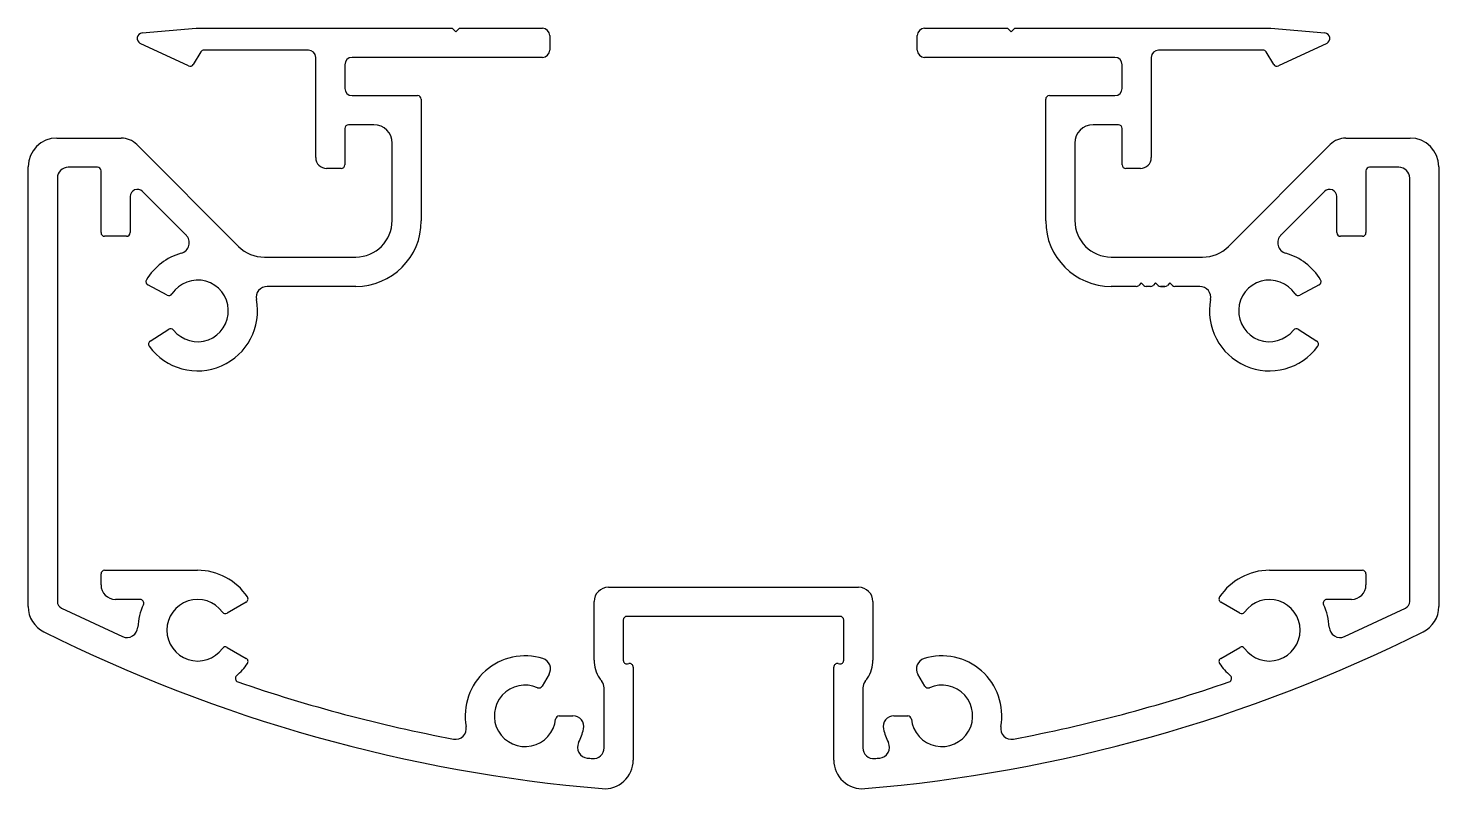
# Model space of a CAD drawing. Header units: inches. Extents: x -48.3 to 50.1, y 0.9 to 53.9.
import ezdxf

# ---------------------------------------------------------------- set-up
doc = ezdxf.new("R2010")
doc.units = ezdxf.units.IN
doc.header["$MEASUREMENT"] = 0
doc.layers.add('1', color=7, linetype='Continuous')

msp = doc.modelspace()

# ---------------------------------------------------------------- linework, layer by layer
at = {"layer": '1', "color": 4, "linetype": 'Continuous'}
for p, q in [((-40.373, 53.582), (-36.609, 53.911)), ((-36.609, 53.911), (-18.737, 53.911)), ((-18.737, 53.911), (-18.483, 53.657)), ((-18.483, 53.657), (-18.229, 53.911)), ((-18.229, 53.911), (-12.446, 53.911)), ((-11.938, 53.403), (-11.938, 52.387)), ((13.716, 52.387), (13.716, 53.403)), ((14.224, 53.911), (20.007, 53.911)), ((20.007, 53.911), (20.261, 53.657)), ((20.261, 53.657), (20.515, 53.911)), ((20.515, 53.911), (38.387, 53.911)), ((38.387, 53.911), (42.151, 53.582)), ((-37.128, 51.285), (-40.501, 52.857)), ((-36.274, 52.264), (-36.803, 51.384)), ((-28.77, 52.387), (-36.056, 52.387)), ((37.834, 52.387), (30.548, 52.387)), ((38.581, 51.384), (38.052, 52.264)), ((42.279, 52.857), (38.906, 51.285)), ((-28.262, 44.894), (-28.262, 51.879)), ((-26.23, 51.371), (-26.23, 49.72)), ((-12.446, 51.879), (-25.722, 51.879)), ((27.5, 51.879), (14.224, 51.879)), ((28.008, 49.72), (28.008, 51.371)), ((30.04, 51.879), (30.04, 44.894)), ((-25.722, 49.212), (-21.15, 49.212)), ((-20.896, 48.958), (-20.896, 40.481)), ((22.674, 40.481), (22.674, 48.958)), ((22.928, 49.212), (27.5, 49.212)), ((-26.23, 46.926), (-26.23, 44.386)), ((-24.198, 47.18), (-25.976, 47.18)), ((27.754, 47.18), (25.976, 47.18)), ((28.008, 44.386), (28.008, 46.926)), ((-46.323, 46.255), (-41.828, 46.255)), ((-40.751, 45.809), (-33.64, 38.698)), ((-22.928, 40.501), (-22.928, 45.91)), ((24.706, 45.91), (24.706, 40.501)), ((35.418, 38.698), (42.529, 45.809)), ((43.607, 46.255), (48.102, 46.255)), ((-48.323, 13.593), (-48.323, 44.255)), ((-46.291, 43.461), (-46.291, 13.943)), ((-43.497, 44.223), (-45.529, 44.223)), ((-43.243, 39.66), (-43.243, 43.969)), ((-26.484, 44.132), (-27.5, 44.132)), ((29.278, 44.132), (28.262, 44.132)), ((45.022, 43.969), (45.022, 39.66)), ((47.308, 44.223), (45.276, 44.223)), ((48.07, 13.943), (48.07, 43.461)), ((50.102, 44.255), (50.102, 13.593)), ((-37.312, 39.496), (-40.344, 42.529)), ((42.122, 42.529), (39.09, 39.496)), ((-41.211, 42.17), (-41.211, 39.66)), ((42.99, 39.66), (42.99, 42.17)), ((-41.465, 39.406), (-42.989, 39.406)), ((44.768, 39.406), (43.244, 39.406)), ((-31.841, 37.954), (-25.465, 37.961)), ((27.243, 37.961), (33.62, 37.954)), ((-38.621, 35.309), (-39.976, 36.017)), ((-25.468, 35.909), (-31.656, 35.909)), ((28.987, 35.909), (27.246, 35.909)), ((29.334, 36.153), (29.163, 35.982)), ((29.517, 35.982), (29.346, 36.153)), ((29.987, 35.909), (29.694, 35.909)), ((30.334, 36.153), (30.163, 35.982)), ((30.517, 35.982), (30.346, 36.153)), ((30.986, 35.909), (30.694, 35.909)), ((30.694, 35.909), (30.986, 35.909)), ((30.986, 35.909), (30.694, 35.909)), ((30.694, 35.909), (30.986, 35.909)), ((30.986, 35.909), (30.694, 35.909)), ((31.334, 36.153), (31.163, 35.982)), ((31.517, 35.982), (31.346, 36.153)), ((31.694, 35.909), (31.694, 35.909)), ((33.434, 35.909), (31.694, 35.909)), ((41.754, 36.017), (40.399, 35.309)), ((-39.81, 32.104), (-38.52, 32.924)), ((40.298, 32.924), (41.589, 32.104)), ((-43.243, 15.105), (-43.243, 15.867)), ((-42.989, 16.121), (-36.505, 16.121)), ((38.283, 16.121), (44.768, 16.121)), ((45.022, 15.867), (45.022, 15.105)), ((-7.833, 14.941), (0.889, 14.941)), ((0.889, 14.941), (9.611, 14.941)), ((-40.513, 14.089), (-42.227, 14.089)), ((-33.114, 13.901), (-34.438, 13.136)), ((-8.833, 9.851), (-8.833, 13.941)), ((10.611, 13.941), (10.611, 9.851)), ((36.216, 13.136), (34.892, 13.901)), ((44.006, 14.089), (42.291, 14.089)), ((-46.008, 13.487), (-41.746, 11.499)), ((0.889, 12.909), (-6.547, 12.909)), ((8.325, 12.909), (0.889, 12.909)), ((43.524, 11.499), (47.787, 13.487)), ((-6.801, 12.655), (-6.801, 9.851)), ((8.579, 9.851), (8.579, 12.655)), ((-34.438, 10.75), (-33.11, 9.983)), ((34.888, 9.983), (36.216, 10.75)), ((-11.982, 8.873), (-12.463, 8.04)), ((-6.503, 9.601), (-6.409, 9.617)), ((-6.111, 9.367), (-6.111, 2.89)), ((7.889, 2.89), (7.889, 9.367)), ((8.187, 9.617), (8.281, 9.601)), ((14.242, 8.04), (13.761, 8.873)), ((-8.143, 3.745), (-8.143, 7.92)), ((9.921, 7.92), (9.921, 3.745)), ((-11.272, 5.976), (-10.31, 5.976)), ((12.088, 5.976), (13.05, 5.976))]:
    msp.add_line(p, q, dxfattribs=at)
for centre, radius, start, end in [((-40.339, 53.203), 0.381, 95, 245), ((-12.446, 53.403), 0.508, 360, 90), ((14.224, 53.403), 0.508, 90, 180), ((42.118, 53.203), 0.381, 295, 85), ((-36.056, 52.133), 0.254, 90, 149), ((-28.77, 51.879), 0.508, 0, 90), ((-12.446, 52.387), 0.508, 270, 360), ((14.224, 52.387), 0.508, 180, 270), ((30.548, 51.879), 0.508, 90, 180), ((37.834, 52.133), 0.254, 31, 90), ((-37.02, 51.515), 0.254, 245, 329), ((-25.722, 51.371), 0.508, 90, 180), ((27.5, 51.371), 0.508, 360, 90), ((38.799, 51.515), 0.254, 211, 295), ((-25.722, 49.72), 0.508, 180, 270), ((27.5, 49.72), 0.508, 270, 360), ((-21.15, 48.958), 0.254, 360, 90), ((22.928, 48.958), 0.254, 90, 180), ((-25.976, 46.926), 0.254, 90, 180), ((-24.198, 45.91), 1.27, 360, 90), ((25.976, 45.91), 1.27, 90, 180), ((27.754, 46.926), 0.254, 360, 90), ((-46.323, 44.255), 2, 90, 180), ((-41.828, 44.731), 1.524, 45, 90), ((43.607, 44.731), 1.524, 90, 135), ((48.102, 44.255), 2, 0, 90), ((-27.5, 44.894), 0.762, 180, 270), ((-26.484, 44.386), 0.254, 270, 360), ((28.262, 44.386), 0.254, 180, 270), ((29.278, 44.894), 0.762, 270, 360), ((-45.529, 43.461), 0.762, 90, 180), ((-43.497, 43.969), 0.254, 360, 90), ((45.276, 43.969), 0.254, 90, 180), ((47.308, 43.461), 0.762, 0, 90), ((-40.703, 42.17), 0.508, 45, 180), ((42.482, 42.17), 0.508, 0, 135), ((-25.468, 40.481), 4.572, 270, 0), ((-25.468, 40.501), 2.54, 270.05816, 0), ((27.246, 40.481), 4.572, 180, 270), ((27.246, 40.501), 2.54, 180, 269.94184), ((-42.989, 39.66), 0.254, 180, 270), ((-41.465, 39.66), 0.254, 270, 360), ((-37.85, 38.958), 0.762, 285.80369, 45), ((39.629, 38.958), 0.762, 135, 254.19631), ((43.244, 39.66), 0.254, 180, 270), ((44.768, 39.66), 0.254, 270, 0), ((-31.844, 40.494), 2.54, 225, 270.0581), ((33.622, 40.494), 2.54, 269.9419, 315), ((-36.505, 34.204), 4.178, 105.80369, 148.71581), ((38.283, 34.204), 4.178, 31.28419, 74.19631), ((-39.859, 36.242), 0.254, 148.71581, 242.4276), ((-36.505, 34.204), 2.146, 218.50111, 146.35236), ((-31.656, 35.147), 0.762, 90, 190.99689), ((28.987, 36.159), 0.25, 270, 315), ((29.34, 36.147), 0.008, 45, 135), ((29.694, 36.159), 0.25, 225, 270), ((29.987, 36.159), 0.25, 270, 315), ((30.34, 36.147), 0.008, 45, 135), ((30.694, 36.159), 0.25, 225, 270), ((30.986, 36.159), 0.25, 270, 315), ((31.34, 36.147), 0.008, 45, 135), ((31.694, 36.159), 0.25, 225, 270), ((33.434, 35.147), 0.762, 349.00311, 90), ((38.283, 34.204), 2.146, 33.64764, 321.49889), ((41.637, 36.242), 0.254, 297.5724, 31.28419), ((-36.505, 34.204), 4.178, 216.13834, 10.99689), ((-38.503, 35.534), 0.254, 242.4276, 326.35236), ((38.283, 34.204), 4.178, 169.00311, 323.86166), ((40.282, 35.534), 0.254, 213.64764, 297.5724), ((-38.383, 32.71), 0.254, 38.50111, 122.4276), ((40.162, 32.71), 0.254, 57.5724, 141.49889), ((-39.674, 31.89), 0.254, 122.4276, 216.13834), ((41.452, 31.89), 0.254, 323.86166, 57.5724), ((-42.989, 15.867), 0.254, 90, 180), ((-36.505, 11.943), 4.178, 33.71106, 90), ((38.283, 11.943), 4.178, 90, 146.28894), ((44.768, 15.867), 0.254, 0, 90), ((-42.227, 15.105), 1.016, 180, 270), ((-7.833, 13.941), 1, 90, 180), ((9.611, 13.941), 1, 0, 90), ((44.006, 15.105), 1.016, 270, 0), ((-45.783, 13.943), 0.508, 180, 243.71918), ((-40.513, 13.835), 0.254, 334.72685, 90), ((-36.505, 11.943), 2.146, 36.07442, 323.92558), ((-33.241, 14.121), 0.254, 300, 33.71106), ((35.019, 14.121), 0.254, 146.28894, 240), ((38.283, 11.943), 2.146, 216.07442, 143.92558), ((42.291, 13.835), 0.254, 90, 205.27315), ((47.562, 13.943), 0.508, 296.28082, 360), ((-46.348, 13.593), 1.976, 180, 243.52945), ((-36.505, 11.943), 4.178, 154.72685, 177.06077), ((-34.565, 13.356), 0.254, 216.07442, 300), ((-6.547, 12.655), 0.254, 90, 180), ((8.325, 12.655), 0.254, 0, 90), ((36.343, 13.356), 0.254, 240, 323.92558), ((38.283, 11.943), 4.178, 2.93923, 25.27315), ((48.126, 13.593), 1.976, 296.47055, 360), ((0.889, 108.457), 107.95, 243.52945, 265.1271), ((-41.439, 12.196), 0.762, 246.26382, 357.06077), ((0.889, 108.457), 107.95, 274.8729, 296.47055), ((43.217, 12.196), 0.762, 182.93923, 293.73618), ((-34.565, 10.53), 0.254, 60, 143.92558), ((-33.235, 9.766), 0.25, 326.35119, 60), ((-13.655, 5.976), 4.178, 72.63664, 190.33079), ((-12.632, 9.248), 0.75, 330, 72.63664), ((-6.545, 9.851), 2.288, 180.01312, 213.23136), ((-6.547, 9.851), 0.254, 180, 280), ((8.325, 9.851), 0.254, 260, 360), ((8.323, 9.851), 2.288, 326.76864, 359.98688), ((14.41, 9.248), 0.75, 107.36336, 210), ((15.433, 5.976), 4.178, 349.66921, 107.36336), ((35.013, 9.766), 0.25, 120, 213.64881), ((36.343, 10.53), 0.254, 36.07442, 120), ((-36.505, 11.943), 4.178, 310.64654, 326.35119), ((-6.365, 9.367), 0.254, 360, 100), ((8.143, 9.367), 0.254, 80, 180), ((38.283, 11.943), 4.178, 213.64881, 229.35346), ((-33.62, 8.583), 0.25, 130.64654, 250.93833), ((0.889, 108.457), 105.918, 250.93833, 259.374), ((-13.655, 5.976), 2.146, 65.98842, 354.01158), ((-12.68, 8.165), 0.25, 245.98842, 330), ((-6.237, 10.067), 2.663, 213.48944, 219.50719), ((-8.905, 7.92), 0.762, 360, 36.49831), ((10.683, 7.92), 0.762, 143.50169, 180), ((8.016, 10.067), 2.663, 320.49281, 326.51056), ((15.433, 5.976), 2.146, 185.98842, 114.01158), ((14.458, 8.165), 0.25, 210, 294.01158), ((0.889, 108.457), 105.918, 280.626, 289.06167), ((35.399, 8.583), 0.25, 289.06167, 49.35346), ((-11.272, 5.726), 0.25, 90, 174.01158), ((-10.31, 5.226), 0.75, 347.36336, 90), ((12.088, 5.226), 0.75, 90, 192.63664), ((13.05, 5.726), 0.25, 5.98842, 90), ((-18.504, 5.092), 0.75, 259.374, 10.33079), ((-13.655, 5.976), 4.178, 333.51402, 347.36336), ((15.433, 5.976), 4.178, 192.63664, 206.48598), ((20.282, 5.092), 0.75, 169.66921, 280.626), ((-9.244, 3.778), 0.75, 153.51402, 264.4708), ((11.022, 3.778), 0.75, 275.5292, 26.48598), ((0.889, 108.457), 105.918, 264.4708, 264.66303), ((-8.893, 3.745), 0.75, 264.66303, 0), ((10.671, 3.745), 0.75, 180, 275.33697), ((0.889, 108.457), 105.918, 275.33697, 275.5292), ((-8.111, 2.89), 2, 265.1271, 360), ((9.889, 2.89), 2, 180, 274.8729)]:
    msp.add_arc(centre, radius, start, end, dxfattribs=at)

doc.saveas('drawing.dxf')
